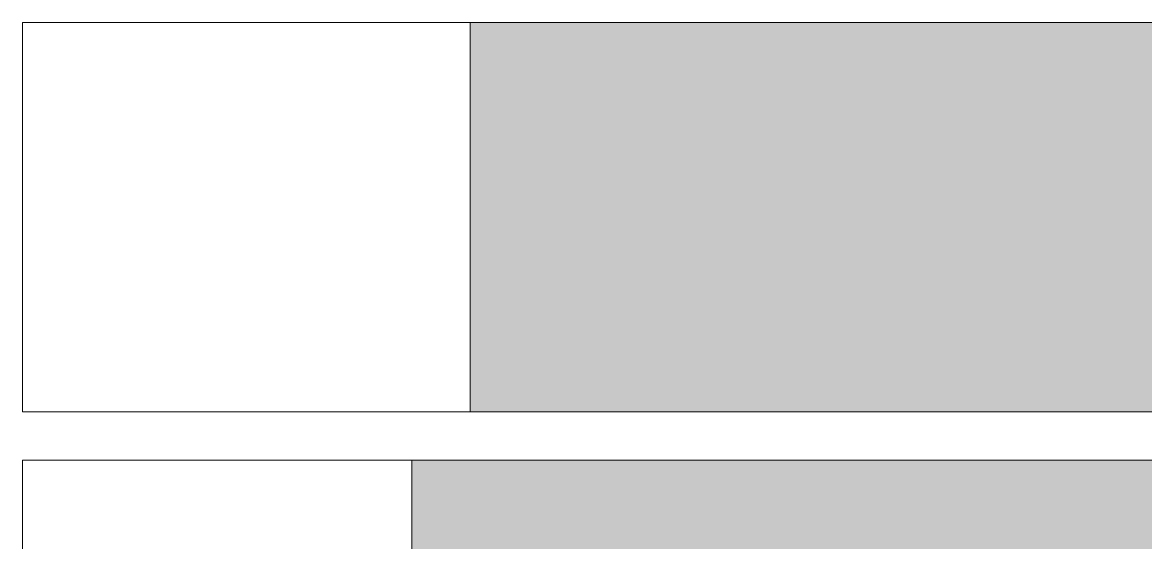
# Model space of a CAD drawing. Header units: millimetres. Extents: x 27500 to 33280, y -10980 to 420.
# Drawn here: x 28975.5 to 28981.27, y -6123.92 to -6121.25 of the extents above; entities that cross this region are included whole.
import ezdxf

# ---------------------------------------------------------------- set-up
doc = ezdxf.new("R2010")
doc.units = ezdxf.units.MM
doc.layers.add('CQEN_DETAIL', color=7, linetype='Continuous', lineweight=5, true_color=0x464d50)
doc.layers.add('CQEN_HARDWARE', color=7, linetype='Continuous', lineweight=5, true_color=0x848c8f)
doc.layers.add('LAYOUT_PARAMETERS', color=7, linetype='Continuous', plot=False)
doc.styles.add('LAYOUT_CONTACTOR_ARIAL', font='arial.ttf')
doc.styles.get("Standard").update_dxf_attribs({"font": 'arial.ttf'})

# ---------------------------------------------------------------- blocks, each defined once
blk = doc.blocks.new('SX_DYN_PLASTRON_KIT_G001')
at = {"layer": 'CQEN_DETAIL'}
blk.add_hatch(color=256, dxfattribs=at).paths.add_polyline_path([(-9.3467, 89.5), (-15.2467, 89.5), (-15.2467, 88), (-9.3467, 88)])
at = {"layer": 'CQEN_HARDWARE'}
for points in [[(-8.3467, 89.75), (-14.9467, 89.75), (-14.9467, 91.75), (-8.3467, 91.75)], [(-8.3467, 91.75), (-14.9467, 91.75), (-14.9467, 89.75), (-8.3467, 89.75)], [(-9.3467, 88), (-15.2467, 88), (-15.2467, 89.5), (-9.3467, 89.5)]]:
    blk.add_hatch(color=256, dxfattribs=at).paths.add_polyline_path(points)
at = {"layer": 'CQEN_DETAIL'}
for p, q in [((-17.2467, 89.75), (-17.2467, 91.75)), ((-14.9467, 91.75), (-8.3467, 91.75)), ((-14.9467, 91.75), (-14.9467, 89.75)), ((-14.9467, 89.75), (-8.3467, 89.75)), ((-17.2467, 88.9787), (-17.2467, 89.5)), ((-9.3467, 89.5), (-15.2467, 89.5)), ((-15.2467, 89.5), (-15.2467, 88.7025))]:
    blk.add_line(p, q, dxfattribs=at)
for points in [[(-17.2467, 91.75), (-17.2442, 91.75), (-17.2416, 91.75), (-17.2391, 91.75), (-17.2366, 91.75), (-17.2341, 91.75), (-17.2301, 91.75), (-17.2225, 91.75), (-17.215, 91.75), (-17.2074, 91.75), (-17.1998, 91.75), (-17.1923, 91.75), (-17.1819, 91.75), (-17.1694, 91.75), (-17.1569, 91.75), (-17.1444, 91.75), (-17.1319, 91.75), (-17.1194, 91.75), (-17.1028, 91.75), (-17.0856, 91.75), (-17.0683, 91.75), (-17.051, 91.75), (-17.0337, 91.75), (-17.0158, 91.75), (-16.994, 91.75), (-16.9722, 91.75), (-16.9503, 91.75), (-16.9285, 91.75), (-16.9067, 91.75), (-16.883, 91.75), (-16.8569, 91.75), (-16.8307, 91.75), (-16.8046, 91.75), (-16.7785, 91.75), (-16.7524, 91.75), (-16.7234, 91.75), (-16.6934, 91.75), (-16.6633, 91.75), (-16.6332, 91.75), (-16.6031, 91.75), (-16.5731, 91.75), (-16.5394, 91.75), (-16.5057, 91.75), (-16.4721, 91.75), (-16.4384, 91.75), (-16.4048, 91.75), (-16.3702, 91.75), (-16.3334, 91.75), (-16.2966, 91.75), (-16.2598, 91.75), (-16.223, 91.75), (-16.1862, 91.75), (-16.1478, 91.75), (-16.1083, 91.75), (-16.0688, 91.75), (-16.0293, 91.75), (-15.9898, 91.75), (-15.9503, 91.75), (-15.9089, 91.75), (-15.8672, 91.75), (-15.8255, 91.75), (-15.7838, 91.75), (-15.7421, 91.75), (-15.7002, 91.75), (-15.6568, 91.75), (-15.6134, 91.75), (-15.57, 91.75), (-15.5267, 91.75), (-15.4833, 91.75), (-15.4394, 91.75), (-15.3949, 91.75), (-15.3504, 91.75), (-15.3059, 91.75), (-15.2614, 91.75), (-15.2169, 91.75), (-15.172, 91.75), (-15.127, 91.75), (-15.0819, 91.75), (-15.0368, 91.75), (-14.9918, 91.75), (-14.9467, 91.75)], [(-14.9467, 89.75), (-14.9918, 89.75), (-15.0368, 89.75), (-15.0819, 89.75), (-15.127, 89.75), (-15.172, 89.75), (-15.2169, 89.75), (-15.2614, 89.75), (-15.3059, 89.75), (-15.3504, 89.75), (-15.3949, 89.75), (-15.4394, 89.75), (-15.4833, 89.75), (-15.5267, 89.75), (-15.57, 89.75), (-15.6134, 89.75), (-15.6568, 89.75), (-15.7002, 89.75), (-15.7421, 89.75), (-15.7838, 89.75), (-15.8255, 89.75), (-15.8672, 89.75), (-15.9089, 89.75), (-15.9503, 89.75), (-15.9898, 89.75), (-16.0293, 89.75), (-16.0688, 89.75), (-16.1083, 89.75), (-16.1478, 89.75), (-16.1862, 89.75), (-16.223, 89.75), (-16.2598, 89.75), (-16.2966, 89.75), (-16.3334, 89.75), (-16.3702, 89.75), (-16.4048, 89.75), (-16.4384, 89.75), (-16.4721, 89.75), (-16.5057, 89.75), (-16.5394, 89.75), (-16.5731, 89.75), (-16.6031, 89.75), (-16.6332, 89.75), (-16.6633, 89.75), (-16.6934, 89.75), (-16.7234, 89.75), (-16.7524, 89.75), (-16.7785, 89.75), (-16.8046, 89.75), (-16.8307, 89.75), (-16.8569, 89.75), (-16.883, 89.75), (-16.9067, 89.75), (-16.9285, 89.75), (-16.9503, 89.75), (-16.9722, 89.75), (-16.994, 89.75), (-17.0158, 89.75), (-17.0337, 89.75), (-17.051, 89.75), (-17.0683, 89.75), (-17.0856, 89.75), (-17.1028, 89.75), (-17.1194, 89.75), (-17.1319, 89.75), (-17.1444, 89.75), (-17.1569, 89.75), (-17.1694, 89.75), (-17.1819, 89.75), (-17.1923, 89.75), (-17.1998, 89.75), (-17.2074, 89.75), (-17.215, 89.75), (-17.2225, 89.75), (-17.2301, 89.75), (-17.2341, 89.75), (-17.2366, 89.75), (-17.2391, 89.75), (-17.2416, 89.75), (-17.2442, 89.75), (-17.2467, 89.75)], [(-17.2467, 89.5), (-17.2445, 89.5), (-17.2423, 89.5), (-17.2401, 89.5), (-17.2379, 89.5), (-17.2357, 89.5), (-17.2323, 89.5), (-17.2257, 89.5), (-17.2191, 89.5), (-17.2125, 89.5), (-17.206, 89.5), (-17.1994, 89.5), (-17.1904, 89.5), (-17.1795, 89.5), (-17.1686, 89.5), (-17.1578, 89.5), (-17.1469, 89.5), (-17.136, 89.5), (-17.1216, 89.5), (-17.1066, 89.5), (-17.0916, 89.5), (-17.0765, 89.5), (-17.0615, 89.5), (-17.0459, 89.5), (-17.0269, 89.5), (-17.008, 89.5), (-16.989, 89.5), (-16.97, 89.5), (-16.951, 89.5), (-16.9304, 89.5), (-16.9077, 89.5), (-16.885, 89.5), (-16.8623, 89.5), (-16.8396, 89.5), (-16.8169, 89.5), (-16.7917, 89.5), (-16.7655, 89.5), (-16.7394, 89.5), (-16.7132, 89.5), (-16.6871, 89.5), (-16.6609, 89.5), (-16.6317, 89.5), (-16.6024, 89.5), (-16.5731, 89.5), (-16.5439, 89.5), (-16.5146, 89.5), (-16.4845, 89.5), (-16.4525, 89.5), (-16.4205, 89.5), (-16.3885, 89.5), (-16.3565, 89.5), (-16.3245, 89.5), (-16.2911, 89.5), (-16.2568, 89.5), (-16.2224, 89.5), (-16.1881, 89.5), (-16.1537, 89.5), (-16.1194, 89.5), (-16.0834, 89.5), (-16.0471, 89.5), (-16.0109, 89.5), (-15.9746, 89.5), (-15.9383, 89.5), (-15.9019, 89.5), (-15.8642, 89.5), (-15.8264, 89.5), (-15.7887, 89.5), (-15.751, 89.5), (-15.7133, 89.5), (-15.6752, 89.5), (-15.6365, 89.5), (-15.5978, 89.5), (-15.5591, 89.5), (-15.5204, 89.5), (-15.4817, 89.5), (-15.4426, 89.5), (-15.4035, 89.5), (-15.3643, 89.5), (-15.3251, 89.5), (-15.2859, 89.5), (-15.2467, 89.5)]]:
    blk.add_lwpolyline(points, dxfattribs=at)
blk = doc.blocks.new('*U497')
blk.add_blockref('SX_DYN_PLASTRON_KIT_G001', (0, 0))
at = {"flags": 1}
for tag in ['WIDTH_MM', 'SOURCE_BLOCK', 'MODEL', 'HEIGHT_MM']:
    blk.add_attdef(tag, (0, 0), '', height=1, dxfattribs=at)
at = {"layer": 'LAYOUT_PARAMETERS', "style": 'LAYOUT_CONTACTOR_ARIAL', "flags": 1}
for tag in ['ARTICLE', 'APERTURE_HEIGHT_MM', 'APERTURE_WIDTH_MM', 'VIEW', 'SOURCE', 'CABINET_SECTION_WIDTH_MM', 'ROW_PITCH_MM', 'PLASTRON_WIDTH_MM', 'PLASTRON_HEIGHT_MM', 'ROWS', 'NOTE', 'MODULES_PER_ROW']:
    blk.add_attdef(tag, (0, 0), '', height=1.7, dxfattribs=at)

msp = doc.modelspace()

# ---------------------------------------------------------------- block references
msp.add_blockref('*U497', (28992.75, -6213))

doc.saveas('drawing.dxf')
